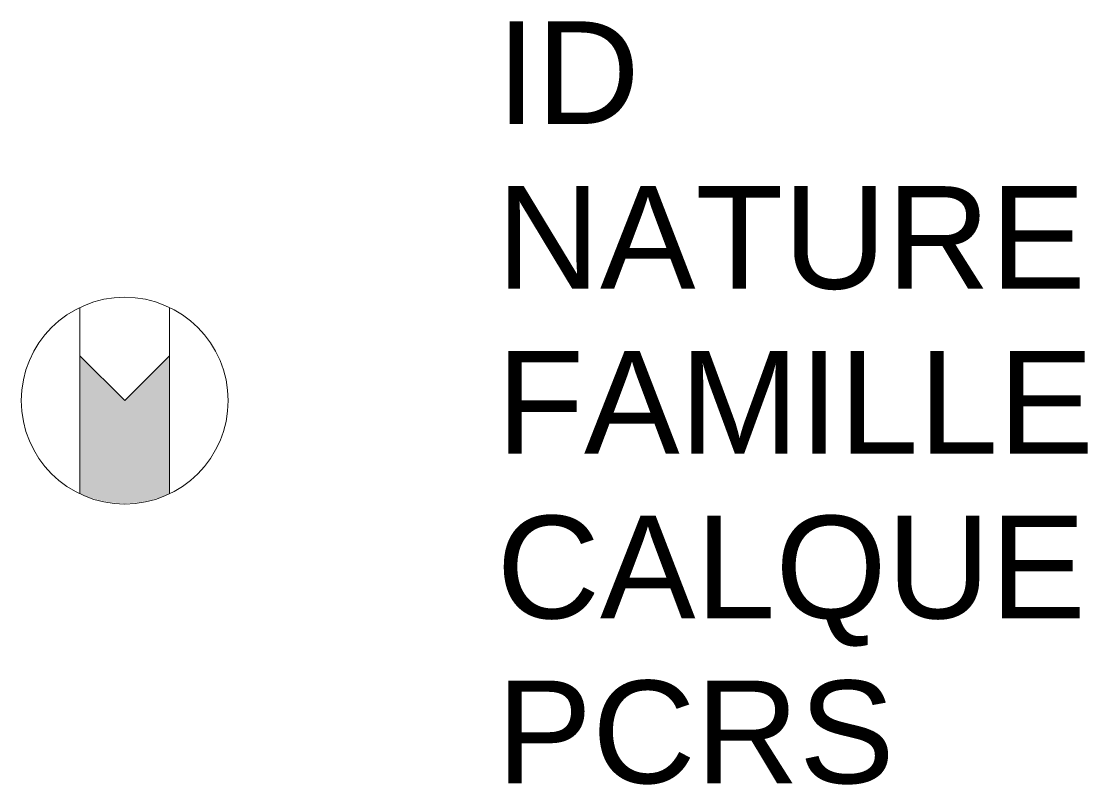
# Model space of a CAD drawing. Header units: metres. Extents: x 3142.85 to 3144.93, y 1796.12 to 1797.61.
import ezdxf

# ---------------------------------------------------------------- set-up
doc = ezdxf.new("R2010")
doc.units = ezdxf.units.M
doc.linetypes.add('Socle_Continu', pattern=[2.5, 2.5, 0])
doc.layers.add('NIVEL_SCS', color=102, linetype='Socle_Continu', lineweight=13)
doc.styles.get("Standard").update_dxf_attribs({"font": 'arial.ttf'})

msp = doc.modelspace()

# ---------------------------------------------------------------- hatches: boundary and pattern name
at = {"layer": 'NIVEL_SCS', "linetype": 'Socle_Continu'}
h = msp.add_hatch(color=256, dxfattribs=at)
edge = h.paths.add_edge_path()
edge.add_line((3142.961768891023, 1796.684461765483), (3142.961768891023, 1796.953221765483))
edge.add_line((3142.961768891023, 1796.953221765483), (3143.049248891022, 1796.865701765482))
edge.add_line((3143.049248891022, 1796.865701765482), (3143.136768891023, 1796.953221765483))
edge.add_line((3143.136768891023, 1796.953221765483), (3143.136768891023, 1796.684461765483))
edge.add_ellipse((3143.049268891023, 1796.879139590637), major_axis=(-0.1509233341913096, 0.1509233341913096), ratio=1, start_angle=110.79796374133309, end_angle=159.2020362586669, ccw=False)

# ---------------------------------------------------------------- linework, layer by layer
for p, q in [((3142.961768891023, 1796.684461765483), (3142.961768891023, 1797.046941765482)), ((3143.136768891023, 1796.684461765483), (3143.136768891023, 1797.046941765482)), ((3142.961768891023, 1796.684461765483), (3142.961768891023, 1796.953221765483)), ((3142.961768891023, 1796.953221765483), (3143.049248891022, 1796.865701765482)), ((3142.961768891023, 1796.953221765483), (3143.049248891022, 1796.865701765482)), ((3143.049248891022, 1796.865701765482), (3143.136768891023, 1796.953221765483)), ((3143.049248891022, 1796.865701765482), (3143.136768891023, 1796.953221765483)), ((3143.136768891023, 1796.953221765483), (3143.136768891023, 1796.684461765483))]:
    msp.add_line(p, q, dxfattribs=at)
msp.add_circle((3143.049248891022, 1796.865701765482), 0.2015564437077295, dxfattribs=at)

# ---------------------------------------------------------------- texts
at = {"layer": 'NIVEL_SCS', "linetype": 'Socle_Continu', "flags": 9}
for tag, p, s in [('ID', (3143.773929111589, 1797.405031001465), 'OP_0962'), ('NATURE', (3143.773929111589, 1797.083748600374), 'Sondage'), ('FAMILLE', (3143.773929111589, 1796.762466199282), 'Nivellement'), ('CALQUE', (3143.773929111589, 1796.441183798191), 'NIVEL_SCS'), ('PCRS', (3143.773929111589, 1796.119901397099), 'HabillageSymbole')]:
    msp.add_attdef(tag, p, s, height=0.2, dxfattribs=at)

doc.saveas('drawing.dxf')
